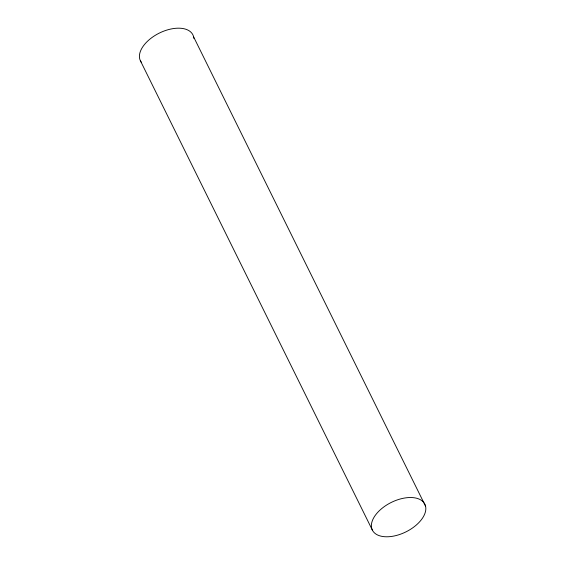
<?xml version="1.0" encoding="UTF-8"?>
<svg xmlns="http://www.w3.org/2000/svg" width="565" height="565" viewBox="0 0 565 565"><rect width="100%" height="100%" fill="white"/><g stroke="black" fill="none" stroke-linecap="round" stroke-linejoin="round"><path stroke-width="0.85" d="M193.626 36.923L425.579 506.254A29.267 16.449 -26.3 0 1 388.36 536.75A29.267 16.449 -26.3 0 1 381.884 508.451A29.267 16.449 -26.3 0 1 425.579 506.254M140.53 61.027L372.49 530.358M141.427 62.404A29.267 16.449 -26.3 0 1 160.714 32.424A29.267 16.449 -26.3 0 1 193.844 38.349"/></g></svg>
